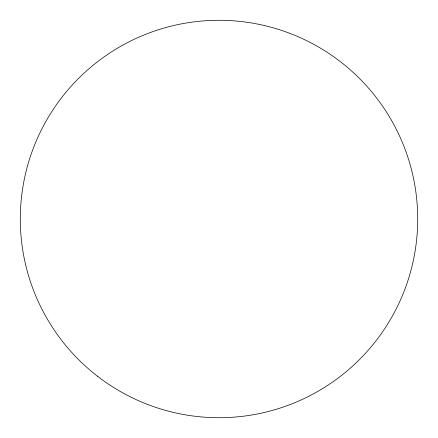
<?xml version="1.0" encoding="UTF-8"?>
<svg xmlns="http://www.w3.org/2000/svg" width="438" height="438" viewBox="0 0 438 438"><rect width="100%" height="100%" fill="white"/><g stroke="black" fill="none" stroke-linecap="round" stroke-linejoin="round"><path stroke-width="0.66" d="M97.466 376.209A198.71 198.71 0 0 0 415.914 245.647A198.71 198.71 0 0 0 143.62 35.144A198.71 198.71 0 0 0 97.466 376.209"/></g></svg>
